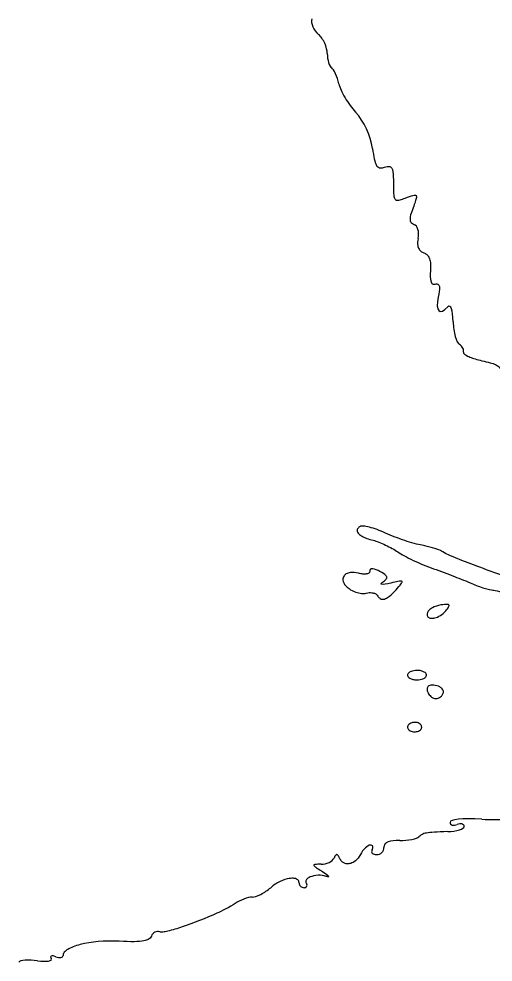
# Model space of a CAD drawing. Header units: millimetres. Extents: x -72 to 1, y -1 to 114.
# Drawn here: x -35.522 to -33.578, y 63.465 to 67.328 of the extents above; entities that cross this region are included whole.
import ezdxf

# ---------------------------------------------------------------- set-up
doc = ezdxf.new("R2010")
doc.units = ezdxf.units.MM
doc.header["$MEASUREMENT"] = 0

msp = doc.modelspace()

# ---------------------------------------------------------------- linework, layer by layer
for centre, major_axis, ratio, start_param, end_param in [((-34.2872, 67.2968), (0.0276, -0.0418), 0.543839, 3.594944, 5.203887), ((-34.293, 67.2171), (-0.0254, 0.0543), 0.444089, 3.898413, 5.508233), ((-34.2407, 67.1731), (0.005, -0.0474), 0.349978, 4.414742, 6.022019), ((-34.2279, 67.0742), (-0.0163, 0.0536), 0.245529, 4.398709, 6.012768), ((-34.1557, 67.0003), (0.0525, -0.0795), 0.239172, 3.69319, 5.300632), ((-34.2935, 66.7576), (-0.0193, 0.2602), 0.856137, 4.799372, 5.45486), ((-33.933, 66.4163), (0.0314, 0.0692), 0.543265, 5.131639, 6.315031), ((-33.7302, 66.2711), (0.0683, 0.1401), 0.2581, 2.322749, 3.777203), ((-33.7819, 65.9347), (0.0243, 0.2161), 0.147111, 5.512441, 6.464451), ((-33.7202, 66.0712), (0.008, -0.0779), 0.267512, 4.477516, 6.083388), ((-33.7222, 65.9774), (0.0198, -0.0177), 0.642057, 0.236953, 1.84358), ((-33.4158, 63.9852), (0.3392, -0.053), 0.119347, 2.252075, 3.160397), ((-33.5479, 64.069), (0.1477, 0.0036), 0.135719, 4.163665, 5.769039), ((-33.7623, 64.0177), (0.0653, 0.0031), 0.276051, 4.661832, 6.273355), ((-33.7268, 64.0477), (0.0268, 0.0161), 0.56926, 2.807655, 4.407606), ((-33.7254, 64.0103), (0.0271, 0.0153), 0.534081, 5.986115, 7.585449), ((-33.9453, 63.9774), (0.0644, 0.0036), 0.210762, 4.447911, 6.055015), ((-34.1029, 63.9063), (-0.0248, -0.0366), 0.371073, 3.384155, 4.98456), ((-34.0927, 63.9255), (0.0202, 0.0145), 0.568723, 5.335213, 6.956367), ((-34.0551, 63.9333), (0.0277, 0.0096), 0.951619, 4.361679, 5.970006), ((-34.0453, 63.9241), (0.0309, 0.0092), 0.530709, 2.599857, 4.203521), ((-34.2714, 63.8893), (0.0419, 0.01), 0.503792, 4.29496, 5.905204), ((-34.3541, 63.7887), (0.0196, -0.0038), 0.939349, 3.318431, 4.919488), ((-34.3631, 63.7865), (0.0209, -0.0115), 0.575838, 5.469349, 7.082039), ((-34.5221, 63.7685), (0.0525, 0.0341), 0.288538, 3.556165, 5.167502), ((-34.6042, 63.7054), (0.0483, 0.0219), 0.279332, 0.547391, 2.150334), ((-34.9551, 63.5628), (-0.0136, -0.0245), 0.902557, 3.26426, 4.87161), ((-35.4566, 63.457), (0.0662, -0.0065), 0.222328, 1.431313, 3.035908), ((-35.4799, 63.4967), (0.0911, -0.0207), 0.21026, 5.141881, 6.489717), ((-35.3611, 63.4697), (0.0304, -0.0184), 0.313642, 2.095532, 3.696372), ((-35.3703, 63.503), (0.0283, -0.0142), 0.469933, 4.911557, 6.518076)]:
    msp.add_ellipse(centre, major_axis=major_axis, ratio=ratio, start_param=start_param, end_param=end_param)
for points, knots in [([(-34.0732, 66.7967), (-34.068, 66.7621), (-34.0636, 66.7411), (-34.0555, 66.7262), (-34.0535, 66.7237), (-34.0496, 66.7203), (-34.0477, 66.7191), (-34.0433, 66.7177), (-34.0409, 66.7174), (-34.034, 66.7175), (-34.029, 66.7187), (-34.0236, 66.7204)], [0, 0, 0, 0, 0.01047867, 0.01047867, 0.01347707, 0.01347707, 0.01588587, 0.01588587, 0.01834922, 0.01834922, 0.02312649, 0.02312649, 0.02312649, 0.02312649]), ([(-34.0236, 66.7204), (-34.0159, 66.7229), (-34.0098, 66.7242), (-34.0031, 66.7237), (-34.0013, 66.7233), (-33.9981, 66.7217), (-33.9968, 66.7207), (-33.9944, 66.7179), (-33.9933, 66.7161), (-33.9911, 66.7109), (-33.99, 66.7066), (-33.9876, 66.6903), (-33.9872, 66.6749), (-33.9872, 66.6538)], [0, 0, 0, 0, 0.00241286, 0.00241286, 0.003357, 0.003357, 0.00417145, 0.00417145, 0.00519633, 0.00519633, 0.00701064, 0.00701064, 0.01067084, 0.01067084, 0.01067084, 0.01067084]), ([(-33.9872, 66.6538), (-33.9872, 66.6319), (-33.987, 66.6161), (-33.9849, 66.5988), (-33.9836, 66.5942), (-33.981, 66.5895), (-33.98, 66.5882), (-33.9777, 66.5864), (-33.9765, 66.5858), (-33.9737, 66.5849), (-33.972, 66.5848), (-33.9672, 66.5849), (-33.9637, 66.5856), (-33.9538, 66.5884), (-33.947, 66.5909), (-33.9389, 66.594)], [0, 0, 0, 0, 0.00659358, 0.00659358, 0.0104697, 0.0104697, 0.01214614, 0.01214614, 0.01355097, 0.01355097, 0.0151858, 0.0151858, 0.01789124, 0.01789124, 0.02160622, 0.02160622, 0.02160622, 0.02160622]), ([(-33.9389, 66.594), (-33.9251, 66.5992), (-33.9148, 66.6031), (-33.9036, 66.6059), (-33.9006, 66.6063), (-33.8974, 66.6059), (-33.8965, 66.6057), (-33.8952, 66.605), (-33.8947, 66.6046), (-33.8939, 66.6036), (-33.8936, 66.603), (-33.893, 66.6015), (-33.8929, 66.6004), (-33.8928, 66.5974), (-33.8931, 66.595), (-33.8959, 66.5825), (-33.9014, 66.5677), (-33.9096, 66.5462)], [0, 0, 0, 0, 0.00441238, 0.00441238, 0.00673169, 0.00673169, 0.00762047, 0.00762047, 0.00826984, 0.00826984, 0.00892856, 0.00892856, 0.00993908, 0.00993908, 0.01195436, 0.01195436, 0.01834859, 0.01834859, 0.01834859, 0.01834859]), ([(-33.9096, 66.5462), (-33.9156, 66.5304), (-33.9188, 66.5187), (-33.9193, 66.5058), (-33.9188, 66.5025), (-33.917, 66.4972), (-33.9158, 66.495), (-33.9127, 66.4916), (-33.911, 66.4903), (-33.9072, 66.4879), (-33.905, 66.4868), (-33.9028, 66.486)], [0, 0, 0, 0, 0.00506036, 0.00506036, 0.00729577, 0.00729577, 0.00913439, 0.00913439, 0.01067273, 0.01067273, 0.0124177, 0.0124177, 0.0124177, 0.0124177]), ([(-33.8859, 66.4288), (-33.888, 66.4175), (-33.8885, 66.4079), (-33.8865, 66.3945), (-33.8849, 66.3894), (-33.88, 66.3813), (-33.8773, 66.3783), (-33.8706, 66.3729), (-33.8666, 66.3708), (-33.8625, 66.3692)], [0, 0, 0, 0, 0.003454047, 0.003454047, 0.00567301, 0.00567301, 0.007409055, 0.007409055, 0.009277237, 0.009277237, 0.009277237, 0.009277237]), ([(-33.8625, 66.3692), (-33.8575, 66.3673), (-33.853, 66.3647), (-33.8456, 66.3577), (-33.8428, 66.3537), (-33.8379, 66.3433), (-33.8364, 66.3366), (-33.8342, 66.32), (-33.8344, 66.3086), (-33.8355, 66.2965)], [0, 0, 0, 0, 0.001596704, 0.001596704, 0.003058839, 0.003058839, 0.005049596, 0.005049596, 0.008103601, 0.008103601, 0.008103601, 0.008103601]), ([(-33.8355, 66.2965), (-33.8372, 66.2775), (-33.8368, 66.2637), (-33.8335, 66.2519), (-33.8324, 66.249), (-33.8298, 66.2452), (-33.8285, 66.2439), (-33.8257, 66.2421), (-33.8243, 66.2416), (-33.8204, 66.2409), (-33.818, 66.2411), (-33.8157, 66.2415)], [0, 0, 0, 0, 0.00570166, 0.00570166, 0.00741824, 0.00741824, 0.00849424, 0.00849424, 0.00942901, 0.00942901, 0.01085279, 0.01085279, 0.01085279, 0.01085279]), ([(-33.8157, 66.2415), (-33.8132, 66.2421), (-33.8109, 66.2423), (-33.8073, 66.2419), (-33.8059, 66.2416), (-33.8035, 66.2403), (-33.8026, 66.2396), (-33.8009, 66.2375), (-33.8002, 66.2363), (-33.7989, 66.2327), (-33.7985, 66.2301), (-33.7977, 66.2187), (-33.7994, 66.206), (-33.8033, 66.1883)], [0, 0, 0, 0, 0.000754851, 0.000754851, 0.001258298, 0.001258298, 0.001684858, 0.001684858, 0.002177979, 0.002177979, 0.003003967, 0.003003967, 0.005607654, 0.005607654, 0.005607654, 0.005607654]), ([(-33.7003, 65.9632), (-33.7005, 65.9627), (-33.7005, 65.9622), (-33.7005, 65.9611), (-33.7004, 65.9605), (-33.6998, 65.9591), (-33.6993, 65.9582), (-33.6973, 65.9559), (-33.6955, 65.9543), (-33.6877, 65.9487), (-33.6791, 65.9449), (-33.6611, 65.9374), (-33.6438, 65.9321), (-33.6246, 65.9278)], [0, 0, 0, 0, 0.000158454, 0.000158454, 0.000333995, 0.000333995, 0.000615659, 0.000615659, 0.001250244, 0.001250244, 0.003507913, 0.003507913, 0.009608768, 0.009608768, 0.009608768, 0.009608768]), ([(-33.6246, 65.9278), (-33.5984, 65.922), (-33.5805, 65.9176), (-33.5624, 65.9091), (-33.5579, 65.906), (-33.5513, 65.8992), (-33.549, 65.8956), (-33.5454, 65.8866), (-33.5442, 65.8808), (-33.5425, 65.8653), (-33.5423, 65.8551), (-33.5423, 65.8426)], [0, 0, 0, 0, 0.00803317, 0.00803317, 0.01186423, 0.01186423, 0.01523904, 0.01523904, 0.01924402, 0.01924402, 0.02420408, 0.02420408, 0.02420408, 0.02420408]), ([(-34.1235, 65.2491), (-34.1267, 65.2471), (-34.1299, 65.2447), (-34.1335, 65.2401), (-34.1346, 65.2382), (-34.1358, 65.2344), (-34.1359, 65.2327), (-34.1355, 65.2291), (-34.135, 65.2273), (-34.1329, 65.2232), (-34.1311, 65.2209), (-34.1252, 65.215), (-34.1201, 65.2116), (-34.1043, 65.2028), (-34.0894, 65.1971), (-34.0708, 65.1925)], [0, 0, 0, 0, 0.001114245, 0.001114245, 0.001769055, 0.001769055, 0.002301766, 0.002301766, 0.002856278, 0.002856278, 0.003684075, 0.003684075, 0.005367591, 0.005367591, 0.009090194, 0.009090194, 0.009090194, 0.009090194]), ([(-34.0196, 65.2221), (-34.0429, 65.2328), (-34.0662, 65.2411), (-34.0946, 65.2485), (-34.1029, 65.25), (-34.1122, 65.2508), (-34.1152, 65.2509), (-34.119, 65.2505), (-34.1201, 65.2504), (-34.122, 65.2498), (-34.1228, 65.2495), (-34.1235, 65.2491)], [0, 0, 0, 0, 0.00770116, 0.00770116, 0.01155298, 0.01155298, 0.01315776, 0.01315776, 0.01377904, 0.01377904, 0.01427711, 0.01427711, 0.01427711, 0.01427711]), ([(-33.8698, 65.1721), (-33.8877, 65.1752), (-33.9135, 65.1824), (-33.9664, 65.2001), (-33.9951, 65.211), (-34.0196, 65.2221)], [0, 0, 0, 0, 0.00544804, 0.00544804, 0.01065274, 0.01065274, 0.01065274, 0.01065274]), ([(-34.0708, 65.1925), (-34.0564, 65.1889), (-34.0378, 65.1817), (-34.0009, 65.1644), (-33.9827, 65.1544), (-33.969, 65.1449)], [0, 0, 0, 0, 0.004439973, 0.004439973, 0.008894135, 0.008894135, 0.008894135, 0.008894135]), ([(-33.7849, 65.1446), (-33.7875, 65.1467), (-33.7912, 65.1487), (-33.8106, 65.158), (-33.8411, 65.167), (-33.8698, 65.1721)], [0, 0, 0, 0, 0.000989783, 0.000989783, 0.006496943, 0.006496943, 0.006496943, 0.006496943]), ([(-33.969, 65.1449), (-33.9554, 65.1353), (-33.9321, 65.1228), (-33.8795, 65.0981), (-33.8498, 65.0856), (-33.8228, 65.0761)], [0, 0, 0, 0, 0.004988723, 0.004988723, 0.009897444, 0.009897444, 0.009897444, 0.009897444]), ([(-33.3779, 64.9948), (-33.4577, 65.0196), (-33.5541, 65.0528), (-33.6422, 65.0853), (-33.7688, 65.1319), (-33.7849, 65.1446)], [0, 0, 0, 0, 0.02508245, 0.02508245, 0.02807552, 0.02807552, 0.02807552, 0.02807552]), ([(-34.1302, 65.0574), (-34.1428, 65.0606), (-34.154, 65.0613), (-34.17, 65.0592), (-34.1757, 65.0573), (-34.1838, 65.0528), (-34.1868, 65.0503), (-34.1912, 65.0448), (-34.1926, 65.042), (-34.1943, 65.0359), (-34.1945, 65.0328), (-34.1938, 65.0257), (-34.1925, 65.0219), (-34.1887, 65.014), (-34.1858, 65.01), (-34.1786, 65.0019), (-34.1739, 64.9979), (-34.1691, 64.9944)], [0, 0, 0, 0, 0.00391721, 0.00391721, 0.00671609, 0.00671609, 0.00875099, 0.00875099, 0.01041517, 0.01041517, 0.01207058, 0.01207058, 0.01413558, 0.01413558, 0.01666948, 0.01666948, 0.01978921, 0.01978921, 0.01978921, 0.01978921]), ([(-34.0839, 65.0662), (-34.0839, 65.0649), (-34.0841, 65.0637), (-34.0851, 65.0614), (-34.0857, 65.0605), (-34.0876, 65.0585), (-34.0888, 65.0577), (-34.0924, 65.0559), (-34.095, 65.0551), (-34.1016, 65.054), (-34.1065, 65.0538), (-34.118, 65.0548), (-34.1242, 65.0559), (-34.1302, 65.0574)], [0, 0, 0, 0, 0.000377738, 0.000377738, 0.000729709, 0.000729709, 0.001175873, 0.001175873, 0.001940878, 0.001940878, 0.003179562, 0.003179562, 0.004541915, 0.004541915, 0.004541915, 0.004541915]), ([(-34.0426, 65.0645), (-34.0518, 65.0694), (-34.0629, 65.0746), (-34.0731, 65.0761), (-34.0751, 65.0762), (-34.0781, 65.0757), (-34.0792, 65.0753), (-34.081, 65.0743), (-34.0817, 65.0736), (-34.0828, 65.0721), (-34.0832, 65.0712), (-34.0838, 65.0689), (-34.0839, 65.0675), (-34.0839, 65.0662)], [0, 0, 0, 0, 0.003127252, 0.003127252, 0.003841256, 0.003841256, 0.004267667, 0.004267667, 0.004611588, 0.004611588, 0.004980991, 0.004980991, 0.005483078, 0.005483078, 0.005483078, 0.005483078]), ([(-34.0281, 65.0235), (-34.0227, 65.0274), (-34.0188, 65.0307), (-34.0155, 65.0352), (-34.0148, 65.0366), (-34.0141, 65.039), (-34.0141, 65.0401), (-34.0144, 65.0424), (-34.0147, 65.0434), (-34.0161, 65.0459), (-34.0172, 65.0474), (-34.0231, 65.0533), (-34.031, 65.0583), (-34.0426, 65.0645)], [0, 0, 0, 0, 0.001992586, 0.001992586, 0.002842513, 0.002842513, 0.003500267, 0.003500267, 0.004171607, 0.004171607, 0.005162443, 0.005162443, 0.008358011, 0.008358011, 0.008358011, 0.008358011]), ([(-33.8228, 65.0761), (-33.7952, 65.0663), (-33.7641, 65.0547), (-33.7146, 65.0356), (-33.6853, 65.024), (-33.6651, 65.0152)], [0, 0, 0, 0, 0.00875579, 0.00875579, 0.01575172, 0.01575172, 0.01575172, 0.01575172]), ([(-33.9974, 65.0174), (-34.0166, 65.0132), (-34.0287, 65.0114), (-34.0348, 65.0123), (-34.0355, 65.0124), (-34.0363, 65.0128), (-34.0366, 65.013), (-34.037, 65.0134), (-34.0371, 65.0135), (-34.0372, 65.0139), (-34.0373, 65.0141), (-34.0373, 65.0145), (-34.0372, 65.0148), (-34.037, 65.0154), (-34.0368, 65.0159), (-34.0358, 65.0172), (-34.0348, 65.0182), (-34.032, 65.0207), (-34.0299, 65.0222), (-34.0281, 65.0235)], [0, 0, 0, 0, 0.00589069, 0.00589069, 0.00667727, 0.00667727, 0.00706111, 0.00706111, 0.00731684, 0.00731684, 0.00755209, 0.00755209, 0.00785448, 0.00785448, 0.00841955, 0.00841955, 0.00989888, 0.00989888, 0.01230211, 0.01230211, 0.01230211, 0.01230211]), ([(-33.9762, 64.99), (-33.9672, 64.9999), (-33.9604, 65.0074), (-33.9542, 65.0155), (-33.9528, 65.0176), (-33.9517, 65.02), (-33.9515, 65.0207), (-33.9513, 65.0217), (-33.9513, 65.0221), (-33.9515, 65.0228), (-33.9516, 65.0231), (-33.952, 65.0235), (-33.9522, 65.0237), (-33.9528, 65.0241), (-33.9532, 65.0243), (-33.9544, 65.0246), (-33.9554, 65.0248), (-33.9594, 65.0248), (-33.9633, 65.0243), (-33.9757, 65.0222), (-33.9859, 65.0199), (-33.9974, 65.0174)], [0, 0, 0, 0, 0.00403408, 0.00403408, 0.00598509, 0.00598509, 0.0067843, 0.0067843, 0.00726559, 0.00726559, 0.00761828, 0.00761828, 0.00797322, 0.00797322, 0.00850042, 0.00850042, 0.00951841, 0.00951841, 0.01193129, 0.01193129, 0.01535826, 0.01535826, 0.01535826, 0.01535826]), ([(-33.6651, 65.0152), (-33.6491, 65.0082), (-33.6312, 65.0014), (-33.5992, 64.9915), (-33.5862, 64.9885), (-33.5793, 64.9885)], [0, 0, 0, 0, 0.00523815, 0.00523815, 0.01020594, 0.01020594, 0.01020594, 0.01020594]), ([(-34.1691, 64.9944), (-34.1609, 64.9884), (-34.151, 64.9835), (-34.1334, 64.9776), (-34.1256, 64.9758), (-34.1107, 64.9744), (-34.104, 64.9746), (-34.0984, 64.9761)], [0, 0, 0, 0, 0.00302992, 0.00302992, 0.005184072, 0.005184072, 0.007243243, 0.007243243, 0.007243243, 0.007243243]), ([(-34.0984, 64.9761), (-34.0906, 64.9781), (-34.0825, 64.9786), (-34.0703, 64.9772), (-34.0658, 64.976), (-34.0604, 64.9734), (-34.0587, 64.9724), (-34.0558, 64.9701), (-34.0547, 64.9688), (-34.0537, 64.9673)], [0, 0, 0, 0, 0.002430112, 0.002430112, 0.004091254, 0.004091254, 0.004870279, 0.004870279, 0.005568387, 0.005568387, 0.005568387, 0.005568387]), ([(-34.0537, 64.9673), (-34.051, 64.9629), (-34.048, 64.9591), (-34.0423, 64.9544), (-34.0397, 64.9528), (-34.0343, 64.9511), (-34.0317, 64.9509), (-34.0257, 64.9513), (-34.0225, 64.9523), (-34.0143, 64.9558), (-34.0087, 64.9593), (-33.9942, 64.971), (-33.9852, 64.98), (-33.9762, 64.99)], [0, 0, 0, 0, 0.001548676, 0.001548676, 0.002609576, 0.002609576, 0.003543201, 0.003543201, 0.004708282, 0.004708282, 0.006668972, 0.006668972, 0.009408744, 0.009408744, 0.009408744, 0.009408744]), ([(-33.5793, 64.9885), (-33.5767, 64.9885), (-33.5733, 64.9879), (-33.5508, 64.9831), (-33.5122, 64.9687), (-33.4759, 64.9517)], [0, 0, 0, 0, 0.000782904, 0.000782904, 0.006038153, 0.006038153, 0.006038153, 0.006038153]), ([(-33.8471, 64.8966), (-33.8481, 64.8936), (-33.8488, 64.8903), (-33.8485, 64.8852), (-33.8481, 64.8833), (-33.8466, 64.8801), (-33.8456, 64.8788), (-33.8431, 64.8765), (-33.8416, 64.8756), (-33.8376, 64.8739), (-33.8349, 64.8734), (-33.8281, 64.8728), (-33.8232, 64.8733), (-33.8106, 64.8762), (-33.8026, 64.8796), (-33.7865, 64.8895), (-33.7791, 64.8959), (-33.7729, 64.9034)], [0, 0, 0, 0, 0.000949001, 0.000949001, 0.001532121, 0.001532121, 0.002022521, 0.002022521, 0.002557914, 0.002557914, 0.00334142, 0.00334142, 0.004621431, 0.004621431, 0.006467926, 0.006467926, 0.008400556, 0.008400556, 0.008400556, 0.008400556]), ([(-33.7932, 64.9275), (-33.8055, 64.9257), (-33.8176, 64.9215), (-33.8323, 64.9132), (-33.8367, 64.9101), (-33.8417, 64.9052), (-33.8432, 64.9035), (-33.8455, 64.9001), (-33.8465, 64.8984), (-33.8471, 64.8966)], [0, 0, 0, 0, 0.003735779, 0.003735779, 0.005692762, 0.005692762, 0.006602479, 0.006602479, 0.007395318, 0.007395318, 0.007395318, 0.007395318]), ([(-33.7729, 64.9034), (-33.7674, 64.91), (-33.7633, 64.9153), (-33.7598, 64.9213), (-33.7592, 64.923), (-33.7588, 64.925), (-33.7588, 64.9256), (-33.759, 64.9267), (-33.7591, 64.9271), (-33.7596, 64.9278), (-33.76, 64.9281), (-33.7608, 64.9288), (-33.7615, 64.929), (-33.7633, 64.9296), (-33.7648, 64.9298), (-33.7722, 64.9302), (-33.7809, 64.9293), (-33.7932, 64.9275)], [0, 0, 0, 0, 0.00260892, 0.00260892, 0.00389542, 0.00389542, 0.00446536, 0.00446536, 0.00487511, 0.00487511, 0.00528228, 0.00528228, 0.00588066, 0.00588066, 0.00702769, 0.00702769, 0.0106241, 0.0106241, 0.0106241, 0.0106241]), ([(-33.8905, 64.6597), (-33.8997, 64.6597), (-33.9082, 64.658), (-33.9191, 64.6536), (-33.9226, 64.6514), (-33.9263, 64.6478), (-33.9274, 64.6464), (-33.9285, 64.6441), (-33.9287, 64.6434), (-33.9291, 64.6419), (-33.9292, 64.6411), (-33.9292, 64.6403)], [0, 0, 0, 0, 0.002764801, 0.002764801, 0.004514028, 0.004514028, 0.005380122, 0.005380122, 0.005777399, 0.005777399, 0.006167284, 0.006167284, 0.006167284, 0.006167284]), ([(-33.9292, 64.6403), (-33.9292, 64.6391), (-33.9289, 64.6378), (-33.9279, 64.6352), (-33.9271, 64.6339), (-33.9245, 64.6309), (-33.9225, 64.6293), (-33.9168, 64.6259), (-33.9123, 64.6241), (-33.9018, 64.6216), (-33.8961, 64.621), (-33.8905, 64.621)], [0, 0, 0, 0, 0.000384891, 0.000384891, 0.000846381, 0.000846381, 0.00157406, 0.00157406, 0.002819367, 0.002819367, 0.004141089, 0.004141089, 0.004141089, 0.004141089]), ([(-33.8518, 64.6403), (-33.8518, 64.6416), (-33.852, 64.6428), (-33.853, 64.6454), (-33.8539, 64.6467), (-33.8565, 64.6497), (-33.8585, 64.6513), (-33.8641, 64.6547), (-33.8686, 64.6565), (-33.8792, 64.6591), (-33.8849, 64.6597), (-33.8905, 64.6597)], [0, 0, 0, 0, 0.000379892, 0.000379892, 0.000838887, 0.000838887, 0.001566557, 0.001566557, 0.002814409, 0.002814409, 0.004136392, 0.004136392, 0.004136392, 0.004136392]), ([(-33.8905, 64.621), (-33.8813, 64.621), (-33.8728, 64.6226), (-33.8619, 64.627), (-33.8584, 64.6292), (-33.8547, 64.6328), (-33.8536, 64.6342), (-33.8525, 64.6365), (-33.8522, 64.6372), (-33.8519, 64.6388), (-33.8518, 64.6396), (-33.8518, 64.6403)], [0, 0, 0, 0, 0.002765718, 0.002765718, 0.004507158, 0.004507158, 0.005377338, 0.005377338, 0.005777187, 0.005777187, 0.006170336, 0.006170336, 0.006170336, 0.006170336]), ([(-33.803, 64.5945), (-33.8121, 64.598), (-33.8201, 64.5996), (-33.8313, 64.5999), (-33.8352, 64.5993), (-33.8407, 64.5974), (-33.8428, 64.5962), (-33.846, 64.5934), (-33.8471, 64.5919), (-33.8487, 64.5884), (-33.8492, 64.5865), (-33.8496, 64.5819), (-33.8492, 64.5792), (-33.8474, 64.5723), (-33.8453, 64.5681), (-33.8429, 64.5642)], [0, 0, 0, 0, 0.0029102, 0.0029102, 0.00482312, 0.00482312, 0.00613729, 0.00613729, 0.00719955, 0.00719955, 0.00828629, 0.00828629, 0.00976865, 0.00976865, 0.01225514, 0.01225514, 0.01225514, 0.01225514]), ([(-33.784, 64.5631), (-33.783, 64.5648), (-33.7823, 64.5666), (-33.7817, 64.5705), (-33.7817, 64.5724), (-33.7826, 64.5765), (-33.7836, 64.5786), (-33.7864, 64.5832), (-33.7887, 64.5858), (-33.7949, 64.5908), (-33.7989, 64.5929), (-33.803, 64.5945)], [0, 0, 0, 0, 0.000597643, 0.000597643, 0.001168868, 0.001168868, 0.001863858, 0.001863858, 0.00279455, 0.00279455, 0.003920054, 0.003920054, 0.003920054, 0.003920054]), ([(-33.8429, 64.5642), (-33.8393, 64.5584), (-33.8351, 64.5538), (-33.8272, 64.5481), (-33.8233, 64.5462), (-33.8156, 64.5443), (-33.812, 64.5442), (-33.8047, 64.5454), (-33.8013, 64.5467), (-33.7954, 64.5503), (-33.7929, 64.5523), (-33.7881, 64.5571), (-33.7859, 64.56), (-33.784, 64.5631)], [0, 0, 0, 0, 0.002064976, 0.002064976, 0.003646885, 0.003646885, 0.005014814, 0.005014814, 0.006386553, 0.006386553, 0.007569805, 0.007569805, 0.008903004, 0.008903004, 0.008903004, 0.008903004]), ([(-33.9002, 64.4469), (-33.9058, 64.4469), (-33.911, 64.4458), (-33.919, 64.4425), (-33.922, 64.4406), (-33.9257, 64.4369), (-33.927, 64.4352), (-33.9283, 64.4324), (-33.9286, 64.4315), (-33.9291, 64.4295), (-33.9292, 64.4285), (-33.9292, 64.4275)], [0, 0, 0, 0, 0.001687713, 0.001687713, 0.002998905, 0.002998905, 0.003854084, 0.003854084, 0.004259895, 0.004259895, 0.004665332, 0.004665332, 0.004665332, 0.004665332]), ([(-33.8711, 64.4275), (-33.8711, 64.4292), (-33.8715, 64.4309), (-33.8728, 64.4343), (-33.8739, 64.4359), (-33.8769, 64.4394), (-33.8792, 64.441), (-33.8842, 64.4439), (-33.8871, 64.445), (-33.8934, 64.4465), (-33.8968, 64.4469), (-33.9002, 64.4469)], [0, 0, 0, 0, 0.00050837, 0.00050837, 0.001088379, 0.001088379, 0.001900643, 0.001900643, 0.002810969, 0.002810969, 0.003815881, 0.003815881, 0.003815881, 0.003815881]), ([(-33.9292, 64.4275), (-33.9292, 64.4259), (-33.9289, 64.4242), (-33.9275, 64.4209), (-33.9265, 64.4193), (-33.9234, 64.4158), (-33.9212, 64.4141), (-33.9161, 64.4113), (-33.9132, 64.4102), (-33.907, 64.4086), (-33.9036, 64.4082), (-33.9002, 64.4082)], [0, 0, 0, 0, 0.000502042, 0.000502042, 0.00108056, 0.00108056, 0.001895345, 0.001895345, 0.002806832, 0.002806832, 0.003812659, 0.003812659, 0.003812659, 0.003812659]), ([(-33.9002, 64.4082), (-33.8946, 64.4082), (-33.8893, 64.4093), (-33.8814, 64.4126), (-33.8784, 64.4145), (-33.8746, 64.4183), (-33.8733, 64.4199), (-33.872, 64.4227), (-33.8717, 64.4237), (-33.8712, 64.4256), (-33.8711, 64.4266), (-33.8711, 64.4275)], [0, 0, 0, 0, 0.001681899, 0.001681899, 0.002999696, 0.002999696, 0.003853487, 0.003853487, 0.004257677, 0.004257677, 0.004660523, 0.004660523, 0.004660523, 0.004660523]), ([(-33.7648, 63.9996), (-33.8106, 63.9979), (-33.8357, 63.9967), (-33.8596, 63.9923), (-33.8652, 63.9904), (-33.8745, 63.9853), (-33.8783, 63.982), (-33.8824, 63.9778)], [0, 0, 0, 0, 0.01374848, 0.01374848, 0.02060988, 0.02060988, 0.02750414, 0.02750414, 0.02750414, 0.02750414]), ([(-33.9614, 63.9633), (-33.9815, 63.9633), (-33.9972, 63.9615), (-34.012, 63.9557), (-34.0158, 63.9537), (-34.0209, 63.949), (-34.0226, 63.9468), (-34.0245, 63.9427), (-34.025, 63.9411), (-34.0257, 63.9378), (-34.0259, 63.9361), (-34.0259, 63.9343)], [0, 0, 0, 0, 0.00601334, 0.00601334, 0.00811473, 0.00811473, 0.00956329, 0.00956329, 0.01040592, 0.01040592, 0.01130002, 0.01130002, 0.01130002, 0.01130002]), ([(-34.208, 63.8908), (-34.2101, 63.8953), (-34.2121, 63.8991), (-34.215, 63.9028), (-34.2158, 63.9037), (-34.2172, 63.9047), (-34.2178, 63.905), (-34.2189, 63.9053), (-34.2194, 63.9053), (-34.2203, 63.9052), (-34.2208, 63.905), (-34.222, 63.9044), (-34.2226, 63.9038), (-34.2243, 63.9022), (-34.2254, 63.9005), (-34.2281, 63.8961), (-34.2295, 63.8932), (-34.2306, 63.8908)], [0, 0, 0, 0, 0.001486669, 0.001486669, 0.002146369, 0.002146369, 0.002559117, 0.002559117, 0.002869245, 0.002869245, 0.003189903, 0.003189903, 0.00369104, 0.00369104, 0.004699764, 0.004699764, 0.005850503, 0.005850503, 0.005850503, 0.005850503]), ([(-34.1226, 63.9053), (-34.1283, 63.8946), (-34.1354, 63.8861), (-34.1491, 63.8748), (-34.1556, 63.8713), (-34.1673, 63.8677), (-34.1726, 63.8671), (-34.1824, 63.868), (-34.1867, 63.8693), (-34.1944, 63.8734), (-34.1976, 63.876), (-34.2035, 63.8825), (-34.206, 63.8865), (-34.208, 63.8908)], [0, 0, 0, 0, 0.00362916, 0.00362916, 0.00656902, 0.00656902, 0.0088705, 0.0088705, 0.01083715, 0.01083715, 0.01262823, 0.01262823, 0.01464382, 0.01464382, 0.01464382, 0.01464382]), ([(-34.2838, 63.8659), (-34.2939, 63.8657), (-34.3014, 63.8655), (-34.3085, 63.8646), (-34.3101, 63.8643), (-34.3118, 63.8636), (-34.3122, 63.8633), (-34.3127, 63.8629), (-34.3129, 63.8627), (-34.3131, 63.8622), (-34.3132, 63.862), (-34.3132, 63.8615), (-34.3132, 63.8613), (-34.313, 63.8607), (-34.3128, 63.8603), (-34.3121, 63.8592), (-34.3114, 63.8584), (-34.308, 63.8552), (-34.3039, 63.8523), (-34.2921, 63.8447), (-34.2829, 63.839), (-34.2774, 63.8356)], [0, 0, 0, 0, 0.00302024, 0.00302024, 0.00433041, 0.00433041, 0.00484154, 0.00484154, 0.00516938, 0.00516938, 0.0054387, 0.0054387, 0.00573147, 0.00573147, 0.00621624, 0.00621624, 0.00721648, 0.00721648, 0.00977962, 0.00977962, 0.01242714, 0.01242714, 0.01242714, 0.01242714]), ([(-34.2629, 63.8163), (-34.2735, 63.8196), (-34.285, 63.8209), (-34.3084, 63.82), (-34.3199, 63.8175), (-34.3334, 63.8116), (-34.3373, 63.8092), (-34.342, 63.8048), (-34.3437, 63.8029), (-34.3455, 63.7991), (-34.346, 63.7974), (-34.3462, 63.7943), (-34.3461, 63.7929), (-34.3453, 63.79), (-34.3446, 63.7885), (-34.3438, 63.7872)], [0, 0, 0, 0, 0.00334684, 0.00334684, 0.0070454, 0.0070454, 0.00896026, 0.00896026, 0.01015849, 0.01015849, 0.01100655, 0.01100655, 0.01169401, 0.01169401, 0.0124614, 0.0124614, 0.0124614, 0.0124614]), ([(-34.2774, 63.8356), (-34.2741, 63.8335), (-34.2573, 63.8232), (-34.2528, 63.8172), (-34.2525, 63.8168), (-34.2523, 63.8161), (-34.2522, 63.8159), (-34.2522, 63.8156), (-34.2522, 63.8154), (-34.2523, 63.8152), (-34.2524, 63.8151), (-34.2526, 63.8149), (-34.2527, 63.8149), (-34.253, 63.8147), (-34.2533, 63.8146), (-34.2541, 63.8145), (-34.2549, 63.8145), (-34.2577, 63.8148), (-34.2605, 63.8156), (-34.2629, 63.8163)], [0, 0, 0, 0, 0.001153837, 0.001153837, 0.00124422, 0.00124422, 0.001282466, 0.001282466, 0.001307039, 0.001307039, 0.001328846, 0.001328846, 0.001355202, 0.001355202, 0.001401507, 0.001401507, 0.001514981, 0.001514981, 0.001877885, 0.001877885, 0.001877885, 0.001877885]), ([(-34.374, 63.7892), (-34.374, 63.7917), (-34.3744, 63.7941), (-34.3761, 63.7983), (-34.3773, 63.7999), (-34.3803, 63.803), (-34.3821, 63.8042), (-34.3871, 63.8066), (-34.3905, 63.8075), (-34.3997, 63.8087), (-34.4064, 63.8084), (-34.4255, 63.8054), (-34.4386, 63.8012), (-34.4655, 63.7884), (-34.4787, 63.7798), (-34.4902, 63.7699)], [0, 0, 0, 0, 0.00073533, 0.00073533, 0.00134735, 0.00134735, 0.00201532, 0.00201532, 0.00302227, 0.00302227, 0.00477293, 0.00477293, 0.00751657, 0.00751657, 0.01035351, 0.01035351, 0.01035351, 0.01035351]), ([(-34.6358, 63.7047), (-34.6568, 63.6901), (-34.692, 63.6735), (-34.7544, 63.645), (-34.8079, 63.624), (-34.8716, 63.6028), (-34.8936, 63.596), (-34.9183, 63.5903), (-34.9259, 63.5888), (-34.9346, 63.5879), (-34.9371, 63.5877), (-34.9412, 63.5879), (-34.9429, 63.5881), (-34.9443, 63.5887)], [0, 0, 0, 0, 0.00767787, 0.00767787, 0.02617424, 0.02617424, 0.03355411, 0.03355411, 0.03606427, 0.03606427, 0.03695657, 0.03695657, 0.03761722, 0.03761722, 0.03761722, 0.03761722]), ([(-35.1114, 63.5503), (-35.1701, 63.5534), (-35.2275, 63.5478), (-35.2917, 63.5316), (-35.3094, 63.5249), (-35.327, 63.5141), (-35.3324, 63.5101), (-35.3377, 63.5033), (-35.3391, 63.5012), (-35.3408, 63.4968), (-35.3413, 63.4946), (-35.3413, 63.4923)], [0, 0, 0, 0, 0.01762298, 0.01762298, 0.02642477, 0.02642477, 0.0301097, 0.0301097, 0.03161064, 0.03161064, 0.03298893, 0.03298893, 0.03298893, 0.03298893]), ([(-34.9791, 63.571), (-34.9802, 63.5682), (-34.9817, 63.5657), (-34.9861, 63.5611), (-34.9889, 63.5592), (-34.9965, 63.5553), (-35.0024, 63.5535), (-35.0305, 63.5481), (-35.0627, 63.5478), (-35.1114, 63.5503)], [0, 0, 0, 0, 0.000900772, 0.000900772, 0.001909069, 0.001909069, 0.003474786, 0.003474786, 0.007852993, 0.007852993, 0.007852993, 0.007852993])]:
    msp.add_open_spline(points, degree=3, knots=knots)

doc.saveas('drawing.dxf')
